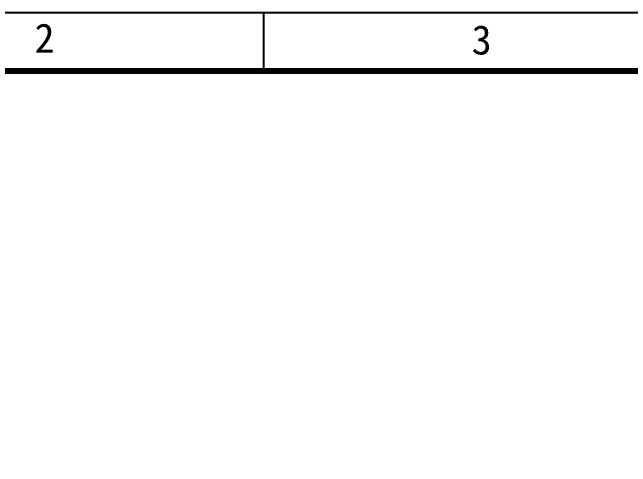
# Model space of a CAD drawing. Header units: millimetres. Extents: x 17383 to 35085, y 29540 to 59338.
# Drawn here: x 17436.3 to 17489, y 29710.8 to 29749.6 of the extents above; entities that cross this region are included whole.
import ezdxf

# ---------------------------------------------------------------- set-up
doc = ezdxf.new("R2010")
doc.units = ezdxf.units.MM
doc.layers.add('title bar', color=7, linetype='Continuous')
doc.styles.add('宝明', font='')
doc.styles.get('宝明').set_extended_font_data('SimHei')

msp = doc.modelspace()

# ---------------------------------------------------------------- linework, layer by layer
at = {"layer": 'title bar', "color": 0}
for p, q in [((17383.438, 29749.612), (17680.436, 29749.612)), ((17457.688, 29749.612), (17457.688, 29744.612)), ((17388.438, 29744.612), (17675.436, 29744.612))]:
    msp.add_line(p, q, dxfattribs=at)
at = {"layer": 'title bar', "color": 0, "const_width": 0.5}
msp.add_lwpolyline([(17388.438, 29544.613), (17675.436, 29544.613), (17675.436, 29744.612), (17388.438, 29744.612)], dxfattribs=at)

# ---------------------------------------------------------------- texts
at = {"layer": 'title bar', "color": 0, "style": '宝明'}
for s, p in [('2', (17438.18, 29746.161)), ('3', (17475.442, 29746.013))]:
    msp.add_text(s, height=2.5, dxfattribs=at).set_placement(p)

doc.saveas('drawing.dxf')
